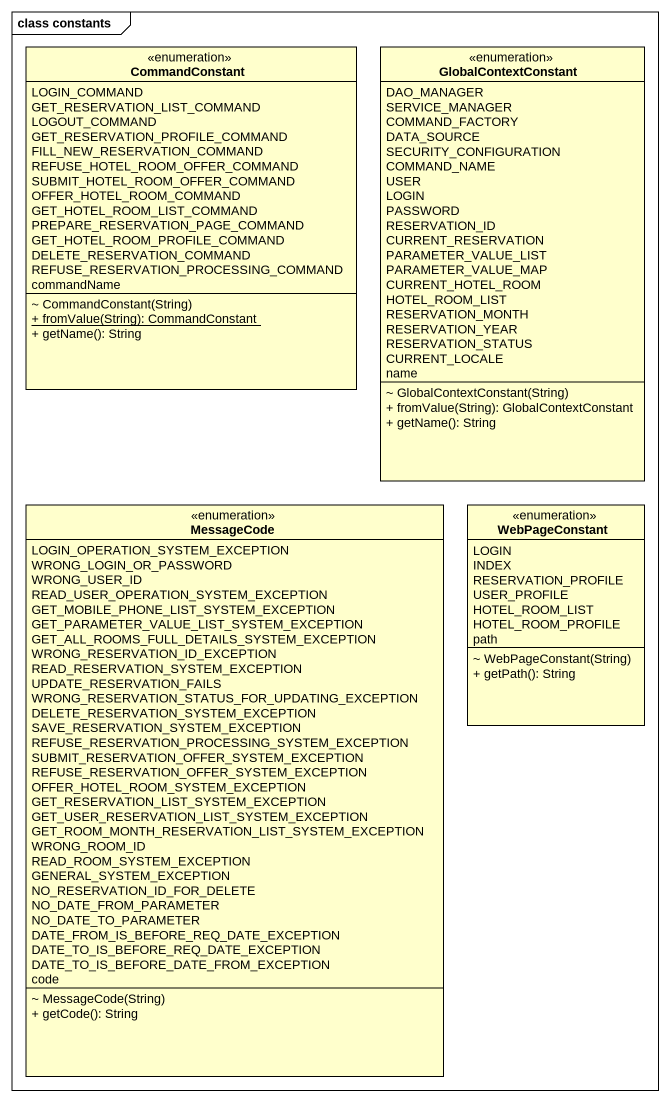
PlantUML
@startuml
mainframe class constants
hide circle
hide empty members
skinparam classAttributeIconSize 0
enum CommandConstant {
  LOGIN_COMMAND
  GET_RESERVATION_LIST_COMMAND
  LOGOUT_COMMAND
  GET_RESERVATION_PROFILE_COMMAND
  FILL_NEW_RESERVATION_COMMAND
  REFUSE_HOTEL_ROOM_OFFER_COMMAND
  SUBMIT_HOTEL_ROOM_OFFER_COMMAND
  OFFER_HOTEL_ROOM_COMMAND
  GET_HOTEL_ROOM_LIST_COMMAND
  PREPARE_RESERVATION_PAGE_COMMAND
  GET_HOTEL_ROOM_PROFILE_COMMAND
  DELETE_RESERVATION_COMMAND
  REFUSE_RESERVATION_PROCESSING_COMMAND
  commandName
  ~ CommandConstant(String)
  {static} + fromValue(String): CommandConstant
  + getName(): String
}
enum GlobalContextConstant {
  DAO_MANAGER
  SERVICE_MANAGER
  COMMAND_FACTORY
  DATA_SOURCE
  SECURITY_CONFIGURATION
  COMMAND_NAME
  USER
  LOGIN
  PASSWORD
  RESERVATION_ID
  CURRENT_RESERVATION
  PARAMETER_VALUE_LIST
  PARAMETER_VALUE_MAP
  CURRENT_HOTEL_ROOM
  HOTEL_ROOM_LIST
  RESERVATION_MONTH
  RESERVATION_YEAR
  RESERVATION_STATUS
  CURRENT_LOCALE
  name
  ~ GlobalContextConstant(String)
  + fromValue(String): GlobalContextConstant
  + getName(): String
}
enum MessageCode {
  LOGIN_OPERATION_SYSTEM_EXCEPTION
  WRONG_LOGIN_OR_PASSWORD
  WRONG_USER_ID
  READ_USER_OPERATION_SYSTEM_EXCEPTION
  GET_MOBILE_PHONE_LIST_SYSTEM_EXCEPTION
  GET_PARAMETER_VALUE_LIST_SYSTEM_EXCEPTION
  GET_ALL_ROOMS_FULL_DETAILS_SYSTEM_EXCEPTION
  WRONG_RESERVATION_ID_EXCEPTION
  READ_RESERVATION_SYSTEM_EXCEPTION
  UPDATE_RESERVATION_FAILS
  WRONG_RESERVATION_STATUS_FOR_UPDATING_EXCEPTION
  DELETE_RESERVATION_SYSTEM_EXCEPTION
  SAVE_RESERVATION_SYSTEM_EXCEPTION
  REFUSE_RESERVATION_PROCESSING_SYSTEM_EXCEPTION
  SUBMIT_RESERVATION_OFFER_SYSTEM_EXCEPTION
  REFUSE_RESERVATION_OFFER_SYSTEM_EXCEPTION
  OFFER_HOTEL_ROOM_SYSTEM_EXCEPTION
  GET_RESERVATION_LIST_SYSTEM_EXCEPTION
  GET_USER_RESERVATION_LIST_SYSTEM_EXCEPTION
  GET_ROOM_MONTH_RESERVATION_LIST_SYSTEM_EXCEPTION
  WRONG_ROOM_ID
  READ_ROOM_SYSTEM_EXCEPTION
  GENERAL_SYSTEM_EXCEPTION
  NO_RESERVATION_ID_FOR_DELETE
  NO_DATE_FROM_PARAMETER
  NO_DATE_TO_PARAMETER
  DATE_FROM_IS_BEFORE_REQ_DATE_EXCEPTION
  DATE_TO_IS_BEFORE_REQ_DATE_EXCEPTION
  DATE_TO_IS_BEFORE_DATE_FROM_EXCEPTION
  code
  ~ MessageCode(String)
  + getCode(): String
}
enum WebPageConstant {
  LOGIN
  INDEX
  RESERVATION_PROFILE
  USER_PROFILE
  HOTEL_ROOM_LIST
  HOTEL_ROOM_PROFILE
  path
  ~ WebPageConstant(String)
  + getPath(): String
}
@enduml
